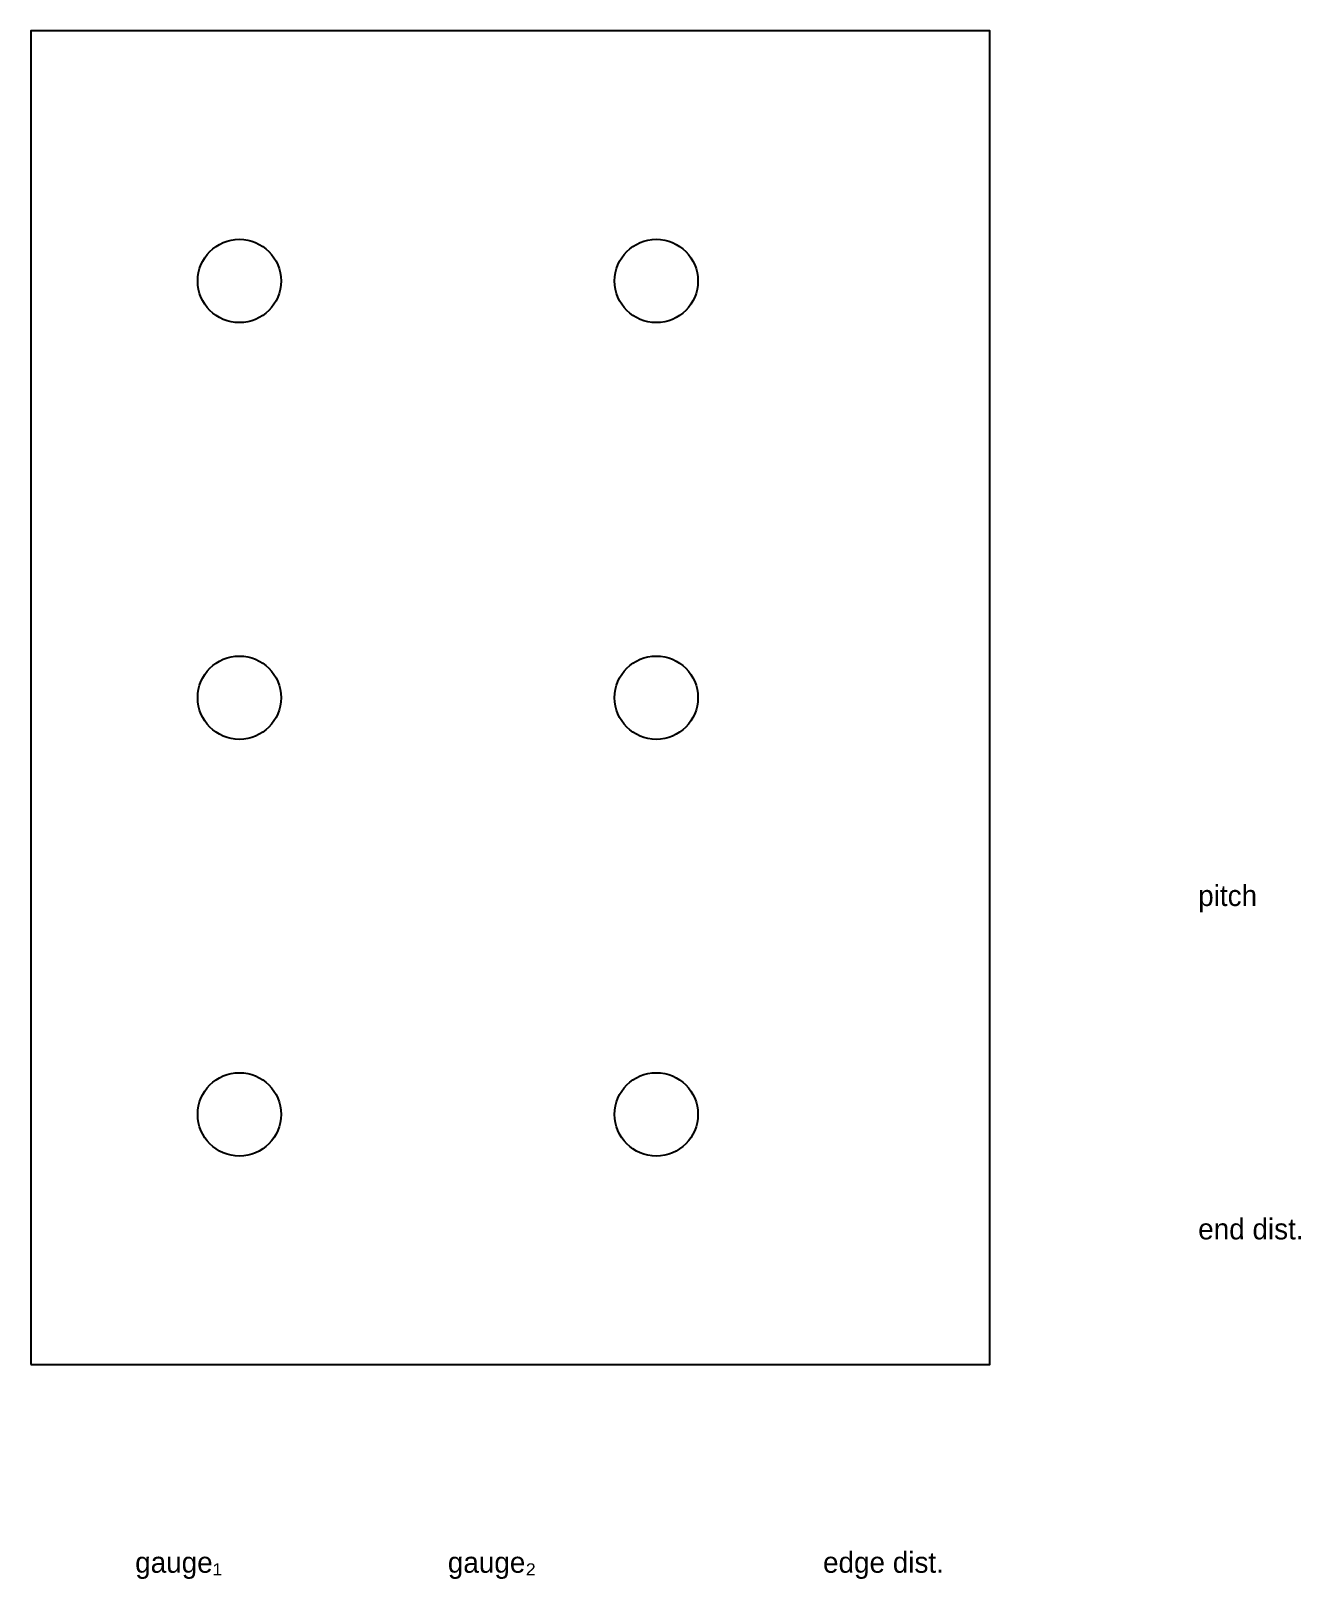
# Model space of a CAD drawing. Header units: metres. Extents: x 0 to 152, y -26 to 160.
import ezdxf

# ---------------------------------------------------------------- set-up
doc = ezdxf.new("R2010")
doc.units = ezdxf.units.M

msp = doc.modelspace()

# ---------------------------------------------------------------- linework, layer by layer
msp.add_lwpolyline([(0, 0), (115, 0), (115, 160), (0, 160), (0, 0)], close=True)
for centre in [(25, 130), (75, 130), (25, 80), (75, 80), (25, 30), (75, 30)]:
    msp.add_circle(centre, 5)

# ---------------------------------------------------------------- texts
for s, p in [('pitch', (140, 55)), ('end dist.', (140, 15)), ('gauge₁', (12.5, -25)), ('gauge₂', (50, -25)), ('edge dist.', (95, -25))]:
    msp.add_text(s, height=2.5).set_placement(p)

doc.saveas('drawing.dxf')
